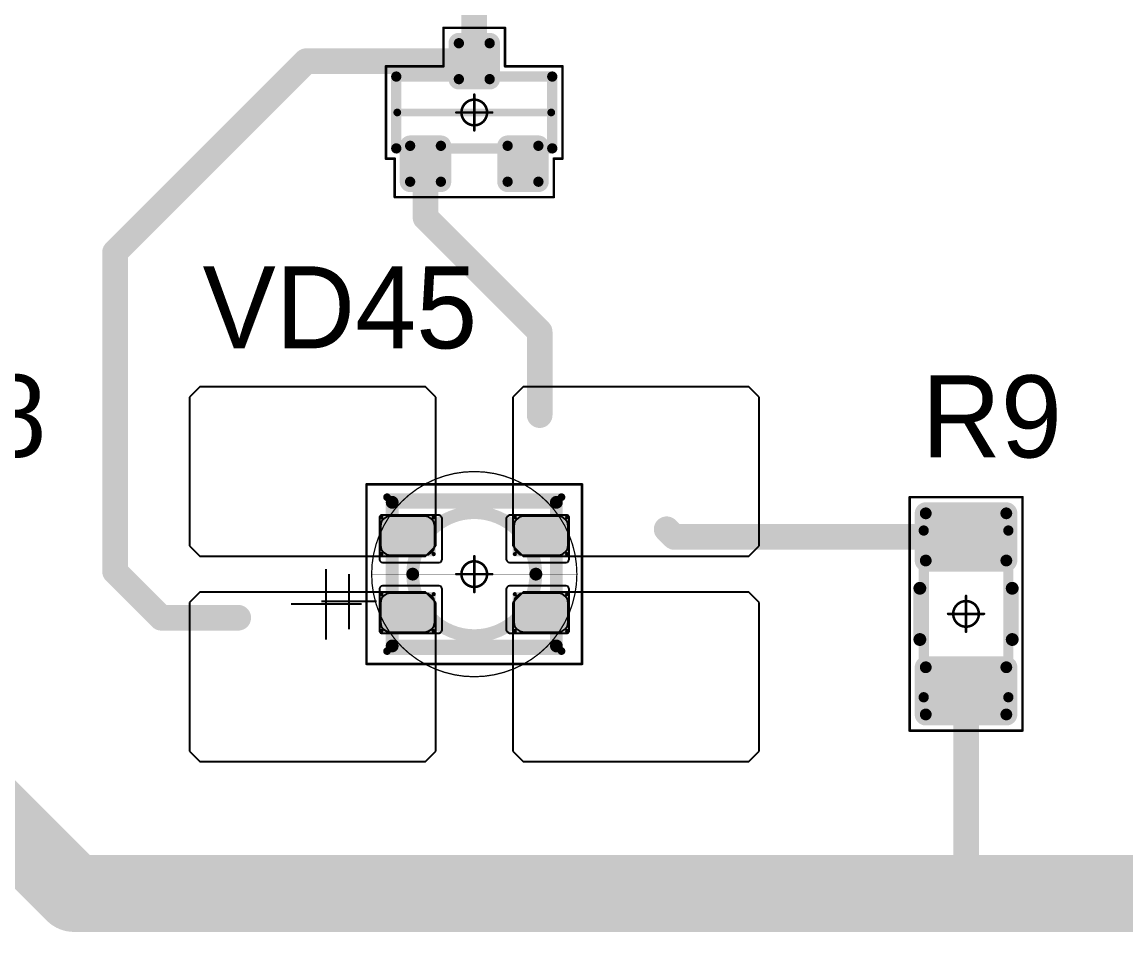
# Model space of a CAD drawing. Header units: millimetres. Extents: x 0 to 400, y 0 to 514.
# Drawn here: x 151.19 to 172.7, y 445.53 to 463.26 of the extents above; entities that cross this region are included whole.
import ezdxf

# ---------------------------------------------------------------- set-up
doc = ezdxf.new("R2010")
doc.units = ezdxf.units.MM
for name, color, linetype in [('Mechanical13', 56, 'Continuous'), ('Mechanical15', 56, 'Continuous'), ('Mechanical2', 216, 'Continuous'), ('TopLayer', 1, 'Continuous'), ('TopOverlay', 2, 'Continuous'), ('TopPaste', 8, 'Continuous'), ('TopSolder', 216, 'Continuous')]:
    doc.layers.add(name, color=color, linetype=linetype)

# ---------------------------------------------------------------- blocks, each defined once
blk = doc.blocks.new('SOT23_137')
at = {"layer": 'Mechanical13', "const_width": 0.2}
for points in [[(-0.7, 1.52), (0.7, 1.52)], [(-0.7, 1.52), (-0.7, -1.52)], [(0.7, 1.52), (0.7, -1.52)], [(-0.7, -1.52), (0.7, -1.52)]]:
    blk.add_lwpolyline(points, dxfattribs=at)
at = {"layer": 'Mechanical13', "const_width": 0.1}
for points in [[(-0.75, 1.52, 1), (-0.65, 1.52, 1)], [(-0.75, 1.52, 1), (-0.65, 1.52, 1)], [(0.65, 1.52, 1), (0.75, 1.52, 1)], [(0.65, 1.52, 1), (0.75, 1.52, 1)], [(-0.75, -1.52, 1), (-0.65, -1.52, 1)], [(-0.75, -1.52, 1), (-0.65, -1.52, 1)], [(0.65, -1.52, 1), (0.75, -1.52, 1)], [(0.65, -1.52, 1), (0.75, -1.52, 1)]]:
    blk.add_lwpolyline(points, format="xyb", close=True, dxfattribs=at)
at = {"layer": 'Mechanical15', "const_width": 0.05}
for points in [[(-0.9, 1.72), (-0.9, 1.55)], [(-0.9, 1.72), (0.9, 1.72)], [(0.9, 1.72), (0.9, 0.6)], [(-1.65, 1.55), (-1.65, -1.55)], [(-1.65, 1.55), (-0.9, 1.55)], [(0.9, 0.6), (1.65, 0.6)], [(1.65, 0.6), (1.65, -0.6)], [(0, 0.35), (0, -0.35)], [(-0.35, 0), (0.35, 0)], [(0.9, -0.6), (1.65, -0.6)], [(0.9, -0.6), (0.9, -1.72)], [(-1.65, -1.55), (-0.9, -1.55)], [(-0.9, -1.55), (-0.9, -1.72)], [(-0.9, -1.72), (0.9, -1.72)]]:
    blk.add_lwpolyline(points, dxfattribs=at)
at = {"layer": 'Mechanical15'}
for points, const_width in [([(-0.913, 1.72, 1), (-0.888, 1.72, 1)], 0.025), ([(-0.913, 1.72, 1), (-0.888, 1.72, 1)], 0.025), ([(0.888, 1.72, 1), (0.913, 1.72, 1)], 0.025), ([(0.888, 1.72, 1), (0.913, 1.72, 1)], 0.025), ([(-1.662, 1.55, 1), (-1.637, 1.55, 1)], 0.025), ([(-1.662, 1.55, 1), (-1.637, 1.55, 1)], 0.025), ([(-0.913, 1.55, 1), (-0.888, 1.55, 1)], 0.025), ([(-0.913, 1.55, 1), (-0.888, 1.55, 1)], 0.025), ([(0.888, 0.6, 1), (0.913, 0.6, 1)], 0.025), ([(0.888, 0.6, 1), (0.913, 0.6, 1)], 0.025), ([(1.637, 0.6, 1), (1.662, 0.6, 1)], 0.025), ([(1.637, 0.6, 1), (1.662, 0.6, 1)], 0.025), ([(0.25, 0, 1), (-0.25, 0, 1)], 0.05), ([(-0.012, 0.35, 1), (0.012, 0.35, 1)], 0.025), ([(-0.362, 0, 1), (-0.337, 0, 1)], 0.025), ([(-0.262, 0, 1), (-0.238, 0, 1)], 0.025), ([(0.238, 0, 1), (0.262, 0, 1)], 0.025), ([(0.337, 0, 1), (0.362, 0, 1)], 0.025), ([(-0.012, -0.35, 1), (0.012, -0.35, 1)], 0.025), ([(0.888, -0.6, 1), (0.913, -0.6, 1)], 0.025), ([(0.888, -0.6, 1), (0.913, -0.6, 1)], 0.025), ([(1.637, -0.6, 1), (1.662, -0.6, 1)], 0.025), ([(1.637, -0.6, 1), (1.662, -0.6, 1)], 0.025), ([(-1.662, -1.55, 1), (-1.637, -1.55, 1)], 0.025), ([(-1.662, -1.55, 1), (-1.637, -1.55, 1)], 0.025), ([(-0.913, -1.55, 1), (-0.888, -1.55, 1)], 0.025), ([(-0.913, -1.55, 1), (-0.888, -1.55, 1)], 0.025), ([(-0.913, -1.72, 1), (-0.888, -1.72, 1)], 0.025), ([(-0.913, -1.72, 1), (-0.888, -1.72, 1)], 0.025), ([(0.888, -1.72, 1), (0.913, -1.72, 1)], 0.025), ([(0.888, -1.72, 1), (0.913, -1.72, 1)], 0.025)]:
    blk.add_lwpolyline(points, format="xyb", close=True, dxfattribs=dict(at, const_width=const_width))
at = {"layer": 'TopLayer', "const_width": 0.1}
for points in [[(-1.4, 1.25, 1), (-1.3, 1.25, 1)], [(-0.7, 1.25, 1), (-0.6, 1.25, 1)], [(-1.4, 0.65, 1), (-1.3, 0.65, 1)], [(-0.7, 0.65, 1), (-0.6, 0.65, 1)], [(0.6, 0.3, 1), (0.7, 0.3, 1)], [(1.3, 0.3, 1), (1.4, 0.3, 1)], [(0.6, -0.3, 1), (0.7, -0.3, 1)], [(1.3, -0.3, 1), (1.4, -0.3, 1)], [(-1.4, -0.65, 1), (-1.3, -0.65, 1)], [(-0.7, -0.65, 1), (-0.6, -0.65, 1)], [(-1.4, -1.25, 1), (-1.3, -1.25, 1)], [(-0.7, -1.25, 1), (-0.6, -1.25, 1)]]:
    blk.add_lwpolyline(points, format="xyb", close=True, dxfattribs=at)
at = {"layer": 'TopLayer'}
for points in [[(-1.35, 1.35), (-1.35, 0.55), (-0.65, 1.35), (-0.65, 0.55)], [(-1.45, 1.25), (-1.45, 0.65), (-0.55, 1.25), (-0.55, 0.65)], [(0.55, 0.3), (0.55, -0.3), (1.45, 0.3), (1.45, -0.3)], [(0.65, 0.4), (0.65, -0.4), (1.35, 0.4), (1.35, -0.4)], [(-1.35, -0.55), (-1.35, -1.35), (-0.65, -0.55), (-0.65, -1.35)], [(-1.45, -0.65), (-1.45, -1.25), (-0.55, -0.65), (-0.55, -1.25)]]:
    blk.add_solid(points, dxfattribs=at)
at = {"layer": 'TopOverlay', "const_width": 0.15}
blk.add_lwpolyline([(0, 1.5), (0, -1.5)], dxfattribs=at)
at = {"layer": 'TopOverlay', "const_width": 0.075}
for points in [[(-0.038, 1.5, 1), (0.038, 1.5, 1)], [(-0.038, -1.5, 1), (0.038, -1.5, 1)]]:
    blk.add_lwpolyline(points, format="xyb", close=True, dxfattribs=at)
at = {"layer": 'TopPaste', "const_width": 0.075}
for points in [[(-1.387, 1.25, 1), (-1.313, 1.25, 1)], [(-0.687, 1.25, 1), (-0.613, 1.25, 1)], [(-1.387, 0.65, 1), (-1.313, 0.65, 1)], [(-0.687, 0.65, 1), (-0.613, 0.65, 1)], [(0.613, 0.3, 1), (0.687, 0.3, 1)], [(1.313, 0.3, 1), (1.387, 0.3, 1)], [(0.613, -0.3, 1), (0.687, -0.3, 1)], [(1.313, -0.3, 1), (1.387, -0.3, 1)], [(-1.387, -0.65, 1), (-1.313, -0.65, 1)], [(-0.687, -0.65, 1), (-0.613, -0.65, 1)], [(-1.387, -1.25, 1), (-1.313, -1.25, 1)], [(-0.687, -1.25, 1), (-0.613, -1.25, 1)]]:
    blk.add_lwpolyline(points, format="xyb", close=True, dxfattribs=at)
at = {"layer": 'TopPaste'}
for points in [[(-1.35, 1.325), (-1.35, 0.575), (-0.65, 1.325), (-0.65, 0.575)], [(-1.425, 1.25), (-1.425, 0.65), (-0.575, 1.25), (-0.575, 0.65)], [(0.575, 0.3), (0.575, -0.3), (1.425, 0.3), (1.425, -0.3)], [(0.65, 0.375), (0.65, -0.375), (1.35, 0.375), (1.35, -0.375)], [(-1.35, -0.575), (-1.35, -1.325), (-0.65, -0.575), (-0.65, -1.325)], [(-1.425, -0.65), (-1.425, -1.25), (-0.575, -0.65), (-0.575, -1.25)]]:
    blk.add_solid(points, dxfattribs=at)
at = {"layer": 'TopSolder', "const_width": 0.202}
for points in [[(-1.451, 1.25, 1), (-1.249, 1.25, 1)], [(-0.751, 1.25, 1), (-0.549, 1.25, 1)], [(-1.451, 0.65, 1), (-1.249, 0.65, 1)], [(-0.751, 0.65, 1), (-0.549, 0.65, 1)], [(0.549, 0.3, 1), (0.751, 0.3, 1)], [(1.249, 0.3, 1), (1.451, 0.3, 1)], [(0.549, -0.3, 1), (0.751, -0.3, 1)], [(1.249, -0.3, 1), (1.451, -0.3, 1)], [(-1.451, -0.65, 1), (-1.249, -0.65, 1)], [(-0.751, -0.65, 1), (-0.549, -0.65, 1)], [(-1.451, -1.25, 1), (-1.249, -1.25, 1)], [(-0.751, -1.25, 1), (-0.549, -1.25, 1)]]:
    blk.add_lwpolyline(points, format="xyb", close=True, dxfattribs=at)
at = {"layer": 'TopSolder'}
for points in [[(-1.35, 1.452), (-1.35, 0.448), (-0.65, 1.452), (-0.65, 0.448)], [(-1.552, 1.25), (-1.552, 0.65), (-0.448, 1.25), (-0.448, 0.65)], [(0.65, 0.502), (0.65, -0.502), (1.35, 0.502), (1.35, -0.502)], [(0.448, 0.3), (0.448, -0.3), (1.552, 0.3), (1.552, -0.3)], [(-1.35, -0.448), (-1.35, -1.452), (-0.65, -0.448), (-0.65, -1.452)], [(-1.552, -0.65), (-1.552, -1.25), (-0.448, -0.65), (-0.448, -1.25)]]:
    blk.add_solid(points, dxfattribs=at)
blk = doc.blocks.new('E65F_310')
at = {"layer": 'Mechanical13'}
for p, q in [((2.441, 1.071), (2.441, 0)), ((1.905, 0.536), (2.976, 0.536))]:
    blk.add_line(p, q, dxfattribs=at)
at = {"layer": 'Mechanical13', "const_width": 0.25}
for points in [[(-1.6, 1.4), (-1.6, -1.4)], [(1.6, 1.4), (-1.6, 1.4)], [(1.6, 1.4), (1.6, -1.4)], [(1.6, -1.4), (-1.6, -1.4)]]:
    blk.add_lwpolyline(points, dxfattribs=at)
at = {"layer": 'Mechanical13'}
for points, const_width in [([(-1.663, 1.4, 1), (-1.538, 1.4, 1)], 0.125), ([(-1.663, 1.4, 1), (-1.538, 1.4, 1)], 0.125), ([(1.537, 1.4, 1), (1.662, 1.4, 1)], 0.125), ([(1.537, 1.4, 1), (1.662, 1.4, 1)], 0.125), ([(1.2, 0, 1), (-1.2, 0, 1)], 0.25), ([(-1.263, 0, 1), (-1.138, 0, 1)], 0.125), ([(1.137, 0, 1), (1.262, 0, 1)], 0.125), ([(-1.663, -1.4, 1), (-1.538, -1.4, 1)], 0.125), ([(-1.663, -1.4, 1), (-1.538, -1.4, 1)], 0.125), ([(1.537, -1.4, 1), (1.662, -1.4, 1)], 0.125), ([(1.537, -1.4, 1), (1.662, -1.4, 1)], 0.125)]:
    blk.add_lwpolyline(points, format="xyb", close=True, dxfattribs=dict(at, const_width=const_width))
at = {"layer": 'Mechanical15', "const_width": 0.05}
for points in [[(2.1, 1.75), (-2.1, 1.75)], [(-2.1, 1.75), (-2.1, -1.75)], [(2.1, 1.75), (2.1, -1.75)], [(0, 0.35), (0, -0.35)], [(0, 0.35), (0, -0.35)], [(0.35, 0), (-0.35, 0)], [(0.35, 0), (-0.35, 0)], [(2.1, -1.75), (-2.1, -1.75)]]:
    blk.add_lwpolyline(points, dxfattribs=at)
at = {"layer": 'Mechanical15'}
for points, const_width in [([(-2.113, 1.75, 1), (-2.088, 1.75, 1)], 0.025), ([(-2.113, 1.75, 1), (-2.088, 1.75, 1)], 0.025), ([(2.087, 1.75, 1), (2.112, 1.75, 1)], 0.025), ([(2.087, 1.75, 1), (2.112, 1.75, 1)], 0.025), ([(0.25, 0, 1), (-0.25, 0, 1)], 0.05), ([(0.25, 0, 1), (-0.25, 0, 1)], 0.05), ([(-0.013, 0.35, 1), (0.012, 0.35, 1)], 0.025), ([(-0.013, 0.35, 1), (0.012, 0.35, 1)], 0.025), ([(-0.363, 0, 1), (-0.338, 0, 1)], 0.025), ([(-0.363, 0, 1), (-0.338, 0, 1)], 0.025), ([(-0.263, 0, 1), (-0.238, 0, 1)], 0.025), ([(-0.263, 0, 1), (-0.238, 0, 1)], 0.025), ([(0.237, 0, 1), (0.262, 0, 1)], 0.025), ([(0.237, 0, 1), (0.262, 0, 1)], 0.025), ([(0.337, 0, 1), (0.362, 0, 1)], 0.025), ([(0.337, 0, 1), (0.362, 0, 1)], 0.025), ([(-0.013, -0.35, 1), (0.012, -0.35, 1)], 0.025), ([(-0.013, -0.35, 1), (0.012, -0.35, 1)], 0.025), ([(-2.113, -1.75, 1), (-2.088, -1.75, 1)], 0.025), ([(-2.113, -1.75, 1), (-2.088, -1.75, 1)], 0.025), ([(2.087, -1.75, 1), (2.112, -1.75, 1)], 0.025), ([(2.087, -1.75, 1), (2.112, -1.75, 1)], 0.025)]:
    blk.add_lwpolyline(points, format="xyb", close=True, dxfattribs=dict(at, const_width=const_width))
at = {"layer": 'TopLayer'}
for p, q in [((-5.35, 3.65), (-5.55, 3.45)), ((-5.55, 3.45), (-5.55, 3.45)), ((-5.55, 3.45), (-5.55, 0.55)), ((-0.95, 3.65), (-5.35, 3.65)), ((-5.35, 3.65), (-5.35, 3.65)), ((-0.75, 3.45), (-0.95, 3.65)), ((-0.75, 0.55), (-0.75, 3.45)), ((0.95, 3.65), (0.75, 3.45)), ((0.75, 3.45), (0.75, 3.45)), ((0.75, 3.45), (0.75, 0.55)), ((5.35, 3.65), (0.95, 3.65)), ((0.95, 3.65), (0.95, 3.65)), ((5.55, 3.45), (5.35, 3.65)), ((5.55, 0.55), (5.55, 3.45)), ((-5.55, 0.55), (-5.35, 0.35)), ((-0.95, 0.35), (-0.75, 0.55)), ((0.75, 0.55), (0.95, 0.35)), ((5.35, 0.35), (5.55, 0.55)), ((-5.35, 0.35), (-0.95, 0.35)), ((0.95, 0.35), (5.35, 0.35)), ((-5.35, -0.35), (-5.55, -0.55)), ((-0.95, -0.35), (-5.35, -0.35)), ((-5.35, -0.35), (-5.35, -0.35)), ((-0.75, -0.55), (-0.95, -0.35)), ((0.95, -0.35), (0.75, -0.55)), ((5.35, -0.35), (0.95, -0.35)), ((0.95, -0.35), (0.95, -0.35)), ((5.55, -0.55), (5.35, -0.35)), ((-5.55, -0.55), (-5.55, -0.55)), ((-5.55, -0.55), (-5.55, -3.45)), ((-0.75, -3.45), (-0.75, -0.55)), ((0.75, -0.55), (0.75, -0.55)), ((0.75, -0.55), (0.75, -3.45)), ((5.55, -3.45), (5.55, -0.55)), ((-5.55, -3.45), (-5.35, -3.65)), ((-5.35, -3.65), (-0.95, -3.65)), ((-0.95, -3.65), (-0.75, -3.45)), ((0.75, -3.45), (0.95, -3.65)), ((0.95, -3.65), (5.35, -3.65)), ((5.35, -3.65), (5.55, -3.45))]:
    blk.add_line(p, q, dxfattribs=at)
at = {"layer": 'TopLayer', "const_width": 0.04}
for points in [[(-1.83, 1.11, 1), (-1.79, 1.11, 1)], [(-0.81, 1.11, 1), (-0.77, 1.11, 1)], [(0.77, 1.11, 1), (0.81, 1.11, 1)], [(1.79, 1.11, 1), (1.83, 1.11, 1)], [(-1.83, 0.39, 1), (-1.79, 0.39, 1)], [(-0.81, 0.39, 1), (-0.77, 0.39, 1)], [(0.77, 0.39, 1), (0.81, 0.39, 1)], [(1.79, 0.39, 1), (1.83, 0.39, 1)], [(-1.83, -0.39, 1), (-1.79, -0.39, 1)], [(-0.81, -0.39, 1), (-0.77, -0.39, 1)], [(0.77, -0.39, 1), (0.81, -0.39, 1)], [(1.79, -0.39, 1), (1.83, -0.39, 1)], [(-1.83, -1.11, 1), (-1.79, -1.11, 1)], [(-0.81, -1.11, 1), (-0.77, -1.11, 1)], [(0.77, -1.11, 1), (0.81, -1.11, 1)], [(1.79, -1.11, 1), (1.83, -1.11, 1)]]:
    blk.add_lwpolyline(points, format="xyb", close=True, dxfattribs=at)
at = {"layer": 'TopLayer'}
for points in [[(-1.85, 1.11), (-1.85, 0.39), (-0.75, 1.11), (-0.75, 0.39)], [(-1.81, 1.15), (-1.81, 0.35), (-0.79, 1.15), (-0.79, 0.35)], [(0.75, 1.11), (0.75, 0.39), (1.85, 1.11), (1.85, 0.39)], [(0.79, 1.15), (0.79, 0.35), (1.81, 1.15), (1.81, 0.35)], [(-1.85, -0.39), (-1.85, -1.11), (-0.75, -0.39), (-0.75, -1.11)], [(-1.81, -0.35), (-1.81, -1.15), (-0.79, -0.35), (-0.79, -1.15)], [(0.75, -0.39), (0.75, -1.11), (1.85, -0.39), (1.85, -1.11)], [(0.79, -0.35), (0.79, -1.15), (1.81, -0.35), (1.81, -1.15)]]:
    blk.add_solid(points, dxfattribs=at)
at = {"layer": 'TopOverlay'}
for p, q in [((2.886, 1.271), (2.886, -0.1)), ((2.2, 0.586), (3.571, 0.586))]:
    blk.add_line(p, q, dxfattribs=at)
at = {"layer": 'TopOverlay', "const_width": 0.15}
for points in [[(1.7, 1.5), (-1.7, 1.5)], [(1.7, -1.5), (-1.7, -1.5)]]:
    blk.add_lwpolyline(points, dxfattribs=at)
at = {"layer": 'TopOverlay', "const_width": 0.075}
for points in [[(-1.738, 1.5, 1), (-1.663, 1.5, 1)], [(1.662, 1.5, 1), (1.737, 1.5, 1)], [(-1.738, -1.5, 1), (-1.663, -1.5, 1)], [(1.662, -1.5, 1), (1.737, -1.5, 1)]]:
    blk.add_lwpolyline(points, format="xyb", close=True, dxfattribs=at)
at = {"layer": 'TopPaste'}
for p, q in [((-1.711, 1.114), (-1.773, 1.073)), ((-1.638, 1.129), (-1.711, 1.114)), ((-0.963, 1.129), (-1.638, 1.129)), ((-0.889, 1.114), (-0.963, 1.129)), ((-0.827, 1.073), (-0.889, 1.114)), ((0.889, 1.114), (0.827, 1.073)), ((0.962, 1.129), (0.889, 1.114)), ((1.637, 1.129), (0.962, 1.129)), ((1.711, 1.114), (1.637, 1.129)), ((1.773, 1.073), (1.711, 1.114)), ((-1.814, 1.011), (-1.829, 0.938)), ((-1.829, 0.938), (-1.829, 0.563)), ((-1.773, 1.073), (-1.814, 1.011)), ((-0.786, 1.011), (-0.827, 1.073)), ((-0.771, 0.938), (-0.786, 1.011)), ((-0.771, 0.563), (-0.771, 0.938)), ((0.786, 1.011), (0.771, 0.938)), ((0.771, 0.938), (0.771, 0.563)), ((0.827, 1.073), (0.786, 1.011)), ((1.814, 1.011), (1.773, 1.073)), ((1.829, 0.938), (1.814, 1.011)), ((1.829, 0.563), (1.829, 0.938)), ((-1.829, 0.563), (-1.814, 0.489)), ((-1.814, 0.489), (-1.773, 0.427)), ((-0.827, 0.427), (-0.786, 0.489)), ((-0.786, 0.489), (-0.771, 0.563)), ((0.771, 0.563), (0.786, 0.489)), ((0.786, 0.489), (0.827, 0.427)), ((1.773, 0.427), (1.814, 0.489)), ((1.814, 0.489), (1.829, 0.563)), ((-1.773, 0.427), (-1.711, 0.386)), ((-1.711, 0.386), (-1.638, 0.371)), ((-1.638, 0.371), (-0.963, 0.371)), ((-0.963, 0.371), (-0.889, 0.386)), ((-0.889, 0.386), (-0.827, 0.427)), ((0.827, 0.427), (0.889, 0.386)), ((0.889, 0.386), (0.962, 0.371)), ((0.962, 0.371), (1.637, 0.371)), ((1.637, 0.371), (1.711, 0.386)), ((1.711, 0.386), (1.773, 0.427)), ((-1.773, -0.427), (-1.814, -0.489)), ((-1.711, -0.386), (-1.773, -0.427)), ((-1.638, -0.371), (-1.711, -0.386)), ((-0.963, -0.371), (-1.638, -0.371)), ((-0.889, -0.386), (-0.963, -0.371)), ((-0.827, -0.427), (-0.889, -0.386)), ((-0.786, -0.489), (-0.827, -0.427)), ((0.827, -0.427), (0.786, -0.489)), ((0.889, -0.386), (0.827, -0.427)), ((0.962, -0.371), (0.889, -0.386)), ((1.637, -0.371), (0.962, -0.371)), ((1.711, -0.386), (1.637, -0.371)), ((1.773, -0.427), (1.711, -0.386)), ((1.814, -0.489), (1.773, -0.427)), ((-1.814, -0.489), (-1.829, -0.563)), ((-1.829, -0.563), (-1.829, -0.938)), ((-0.771, -0.563), (-0.786, -0.489)), ((-0.771, -0.938), (-0.771, -0.563)), ((0.786, -0.489), (0.771, -0.563)), ((0.771, -0.563), (0.771, -0.938)), ((1.829, -0.563), (1.814, -0.489)), ((1.829, -0.938), (1.829, -0.563)), ((-1.829, -0.938), (-1.814, -1.011)), ((-1.814, -1.011), (-1.773, -1.073)), ((-1.773, -1.073), (-1.711, -1.114)), ((-0.889, -1.114), (-0.827, -1.073)), ((-0.827, -1.073), (-0.786, -1.011)), ((-0.786, -1.011), (-0.771, -0.938)), ((0.771, -0.938), (0.786, -1.011)), ((0.786, -1.011), (0.827, -1.073)), ((0.827, -1.073), (0.889, -1.114)), ((1.711, -1.114), (1.773, -1.073)), ((1.773, -1.073), (1.814, -1.011)), ((1.814, -1.011), (1.829, -0.938)), ((-1.711, -1.114), (-1.638, -1.129)), ((-1.638, -1.129), (-0.963, -1.129)), ((-0.963, -1.129), (-0.889, -1.114)), ((0.889, -1.114), (0.962, -1.129)), ((0.962, -1.129), (1.637, -1.129)), ((1.637, -1.129), (1.711, -1.114))]:
    blk.add_line(p, q, dxfattribs=at)
at = {"layer": 'TopSolder'}
for p, q in [((-1.842, 1.129), (-1.85, 1.111)), ((-1.85, 1.111), (-1.85, 1.101)), ((-1.85, 1.101), (-1.85, 1.101)), ((-1.85, 1.101), (-1.85, 0.301)), ((-1.828, 1.143), (-1.842, 1.129)), ((-1.81, 1.151), (-1.828, 1.143)), ((-1.8, 1.151), (-1.81, 1.151)), ((-0.7, 1.151), (-1.8, 1.151)), ((-0.685, 1.151), (-0.7, 1.151)), ((-0.7, 1.151), (-0.7, 1.151)), ((-0.658, 1.139), (-0.685, 1.151)), ((-0.636, 1.118), (-0.658, 1.139)), ((-0.625, 1.09), (-0.636, 1.118)), ((-0.625, 1.076), (-0.625, 1.09)), ((0.636, 1.118), (0.625, 1.09)), ((0.625, 1.09), (0.625, 1.076)), ((0.657, 1.139), (0.636, 1.118)), ((0.685, 1.151), (0.657, 1.139)), ((0.7, 1.151), (0.685, 1.151)), ((1.8, 1.151), (0.7, 1.151)), ((1.81, 1.151), (1.8, 1.151)), ((1.8, 1.151), (1.8, 1.151)), ((1.828, 1.143), (1.81, 1.151)), ((1.842, 1.129), (1.828, 1.143)), ((1.85, 1.111), (1.842, 1.129)), ((1.85, 1.101), (1.85, 1.111)), ((1.85, 0.301), (1.85, 1.101)), ((-0.625, 0.301), (-0.625, 1.076)), ((0.625, 1.076), (0.625, 1.076)), ((0.625, 1.076), (0.625, 0.301)), ((-1.85, 0.301), (-1.85, 0.286)), ((-1.85, 0.286), (-1.839, 0.258)), ((-1.839, 0.258), (-1.818, 0.237)), ((-1.818, 0.237), (-1.79, 0.226)), ((-1.79, 0.226), (-1.775, 0.226)), ((-1.775, 0.226), (-1.775, 0.226)), ((-1.775, 0.226), (-0.7, 0.226)), ((-0.7, 0.226), (-0.685, 0.226)), ((-0.685, 0.226), (-0.658, 0.237)), ((-0.658, 0.237), (-0.636, 0.258)), ((-0.636, 0.258), (-0.625, 0.286)), ((-0.625, 0.286), (-0.625, 0.301)), ((-0.625, 0.301), (-0.625, 0.301)), ((0.625, 0.301), (0.625, 0.286)), ((0.625, 0.286), (0.636, 0.258)), ((0.636, 0.258), (0.657, 0.237)), ((0.657, 0.237), (0.685, 0.226)), ((0.685, 0.226), (0.7, 0.226)), ((0.7, 0.226), (0.7, 0.226)), ((0.7, 0.226), (1.775, 0.226)), ((1.775, 0.226), (1.79, 0.226)), ((1.79, 0.226), (1.817, 0.237)), ((1.817, 0.237), (1.839, 0.258)), ((1.839, 0.258), (1.85, 0.286)), ((1.85, 0.286), (1.85, 0.301)), ((1.85, 0.301), (1.85, 0.301)), ((-1.839, -0.257), (-1.85, -0.285)), ((-1.85, -0.285), (-1.85, -0.299)), ((-1.85, -0.299), (-1.85, -0.299)), ((-1.85, -0.299), (-1.85, -1.099)), ((-1.818, -0.236), (-1.839, -0.257)), ((-1.79, -0.224), (-1.818, -0.236)), ((-1.775, -0.224), (-1.79, -0.224)), ((-0.7, -0.224), (-1.775, -0.224)), ((-0.685, -0.224), (-0.7, -0.224)), ((-0.7, -0.224), (-0.7, -0.224)), ((-0.658, -0.236), (-0.685, -0.224)), ((-0.636, -0.257), (-0.658, -0.236)), ((-0.625, -0.285), (-0.636, -0.257)), ((-0.625, -0.299), (-0.625, -0.285)), ((-0.625, -1.074), (-0.625, -0.299)), ((0.636, -0.257), (0.625, -0.285)), ((0.625, -0.285), (0.625, -0.299)), ((0.625, -0.299), (0.625, -0.299)), ((0.625, -0.299), (0.625, -1.074)), ((0.657, -0.236), (0.636, -0.257)), ((0.685, -0.224), (0.657, -0.236)), ((0.7, -0.224), (0.685, -0.224)), ((1.775, -0.224), (0.7, -0.224)), ((1.79, -0.224), (1.775, -0.224)), ((1.775, -0.224), (1.775, -0.224)), ((1.817, -0.236), (1.79, -0.224)), ((1.839, -0.257), (1.817, -0.236)), ((1.85, -0.285), (1.839, -0.257)), ((1.85, -0.299), (1.85, -0.285)), ((1.85, -1.099), (1.85, -0.299)), ((-0.625, -1.089), (-0.625, -1.074)), ((-0.625, -1.074), (-0.625, -1.074)), ((0.625, -1.074), (0.625, -1.089)), ((-1.85, -1.099), (-1.85, -1.109)), ((-1.85, -1.109), (-1.842, -1.128)), ((-1.842, -1.128), (-1.828, -1.142)), ((-1.828, -1.142), (-1.81, -1.149)), ((-1.81, -1.149), (-1.8, -1.149)), ((-1.8, -1.149), (-0.7, -1.149)), ((-1.8, -1.149), (-1.8, -1.149)), ((-0.7, -1.149), (-0.685, -1.149)), ((-0.685, -1.149), (-0.658, -1.138)), ((-0.658, -1.138), (-0.636, -1.117)), ((-0.636, -1.117), (-0.625, -1.089)), ((0.625, -1.089), (0.636, -1.117)), ((0.636, -1.117), (0.657, -1.138)), ((0.657, -1.138), (0.685, -1.149)), ((0.685, -1.149), (0.7, -1.149)), ((0.7, -1.149), (1.8, -1.149)), ((0.7, -1.149), (0.7, -1.149)), ((1.8, -1.149), (1.81, -1.149)), ((1.81, -1.149), (1.828, -1.142)), ((1.828, -1.142), (1.842, -1.128)), ((1.842, -1.128), (1.85, -1.109)), ((1.85, -1.109), (1.85, -1.099)), ((1.85, -1.099), (1.85, -1.099))]:
    blk.add_line(p, q, dxfattribs=at)
blk = doc.blocks.new('RC1206S_383')
at = {"layer": 'Mechanical13', "const_width": 0.2}
for points in [[(-1.625, -0.825), (-1.625, 0.825)], [(1.625, 0.825), (-1.625, 0.825)], [(1.625, -0.825), (1.625, 0.825)], [(1.625, -0.825), (-1.625, -0.825)]]:
    blk.add_lwpolyline(points, dxfattribs=at)
at = {"layer": 'Mechanical13', "const_width": 0.1}
for points in [[(-1.675, 0.825, 1), (-1.575, 0.825, 1)], [(-1.675, 0.825, 1), (-1.575, 0.825, 1)], [(1.575, 0.825, 1), (1.675, 0.825, 1)], [(1.575, 0.825, 1), (1.675, 0.825, 1)], [(-1.675, -0.825, 1), (-1.575, -0.825, 1)], [(-1.675, -0.825, 1), (-1.575, -0.825, 1)], [(1.575, -0.825, 1), (1.675, -0.825, 1)], [(1.575, -0.825, 1), (1.675, -0.825, 1)]]:
    blk.add_lwpolyline(points, format="xyb", close=True, dxfattribs=at)
at = {"layer": 'Mechanical15', "const_width": 0.05}
for points in [[(-2.275, -1.1), (-2.275, 1.1)], [(2.275, 1.1), (-2.275, 1.1)], [(2.275, -1.1), (2.275, 1.1)], [(0, -0.35), (0, 0.35)], [(0.35, 0), (-0.35, 0)], [(2.275, -1.1), (-2.275, -1.1)]]:
    blk.add_lwpolyline(points, dxfattribs=at)
at = {"layer": 'Mechanical15'}
for points, const_width in [([(-2.287, 1.1, 1), (-2.262, 1.1, 1)], 0.025), ([(-2.287, 1.1, 1), (-2.262, 1.1, 1)], 0.025), ([(2.262, 1.1, 1), (2.287, 1.1, 1)], 0.025), ([(2.262, 1.1, 1), (2.287, 1.1, 1)], 0.025), ([(0.25, 0, 1), (-0.25, 0, 1)], 0.05), ([(-0.012, 0.35, 1), (0.012, 0.35, 1)], 0.025), ([(-0.362, 0, 1), (-0.337, 0, 1)], 0.025), ([(-0.262, 0, 1), (-0.238, 0, 1)], 0.025), ([(0.238, 0, 1), (0.262, 0, 1)], 0.025), ([(0.337, 0, 1), (0.362, 0, 1)], 0.025), ([(-0.012, -0.35, 1), (0.012, -0.35, 1)], 0.025), ([(-2.287, -1.1, 1), (-2.262, -1.1, 1)], 0.025), ([(-2.287, -1.1, 1), (-2.262, -1.1, 1)], 0.025), ([(2.262, -1.1, 1), (2.287, -1.1, 1)], 0.025), ([(2.262, -1.1, 1), (2.287, -1.1, 1)], 0.025)]:
    blk.add_lwpolyline(points, format="xyb", close=True, dxfattribs=dict(at, const_width=const_width))
at = {"layer": 'TopLayer', "const_width": 0.115}
for points in [[(-2.018, 0.785, 1), (-1.903, 0.785, 1)], [(-1.098, 0.785, 1), (-0.983, 0.785, 1)], [(0.983, 0.785, 1), (1.098, 0.785, 1)], [(1.903, 0.785, 1), (2.018, 0.785, 1)], [(-2.018, -0.785, 1), (-1.903, -0.785, 1)], [(-1.098, -0.785, 1), (-0.983, -0.785, 1)], [(0.983, -0.785, 1), (1.098, -0.785, 1)], [(1.903, -0.785, 1), (2.018, -0.785, 1)]]:
    blk.add_lwpolyline(points, format="xyb", close=True, dxfattribs=at)
at = {"layer": 'TopLayer'}
for points in [[(-1.96, -0.9), (-1.04, -0.9), (-1.96, 0.9), (-1.04, 0.9)], [(1.04, -0.9), (1.96, -0.9), (1.04, 0.9), (1.96, 0.9)], [(-2.075, -0.785), (-0.925, -0.785), (-2.075, 0.785), (-0.925, 0.785)], [(0.925, -0.785), (2.075, -0.785), (0.925, 0.785), (2.075, 0.785)]]:
    blk.add_solid(points, dxfattribs=at)
at = {"layer": 'TopOverlay', "const_width": 0.25}
for points in [[(0.5, 0.9), (-0.5, 0.9)], [(0.5, -0.9), (-0.5, -0.9)]]:
    blk.add_lwpolyline(points, dxfattribs=at)
at = {"layer": 'TopOverlay', "const_width": 0.125}
for points in [[(-0.562, 0.9, 1), (-0.437, 0.9, 1)], [(0.437, 0.9, 1), (0.562, 0.9, 1)], [(-0.562, -0.9, 1), (-0.437, -0.9, 1)], [(0.437, -0.9, 1), (0.562, -0.9, 1)]]:
    blk.add_lwpolyline(points, format="xyb", close=True, dxfattribs=at)
at = {"layer": 'TopPaste', "const_width": 0.09}
for points in [[(-2.005, 0.785, 1), (-1.915, 0.785, 1)], [(-1.085, 0.785, 1), (-0.995, 0.785, 1)], [(0.995, 0.785, 1), (1.085, 0.785, 1)], [(1.915, 0.785, 1), (2.005, 0.785, 1)], [(-2.005, -0.785, 1), (-1.915, -0.785, 1)], [(-1.085, -0.785, 1), (-0.995, -0.785, 1)], [(0.995, -0.785, 1), (1.085, -0.785, 1)], [(1.915, -0.785, 1), (2.005, -0.785, 1)]]:
    blk.add_lwpolyline(points, format="xyb", close=True, dxfattribs=at)
at = {"layer": 'TopPaste'}
for points in [[(-1.96, -0.875), (-1.04, -0.875), (-1.96, 0.875), (-1.04, 0.875)], [(1.04, -0.875), (1.96, -0.875), (1.04, 0.875), (1.96, 0.875)], [(-2.05, -0.785), (-0.95, -0.785), (-2.05, 0.785), (-0.95, 0.785)], [(0.95, -0.785), (2.05, -0.785), (0.95, 0.785), (2.05, 0.785)]]:
    blk.add_solid(points, dxfattribs=at)
at = {"layer": 'TopSolder', "const_width": 0.215}
for points in [[(-2.068, 0.785, 1), (-1.853, 0.785, 1)], [(-1.148, 0.785, 1), (-0.933, 0.785, 1)], [(0.933, 0.785, 1), (1.148, 0.785, 1)], [(1.853, 0.785, 1), (2.068, 0.785, 1)], [(-2.068, -0.785, 1), (-1.853, -0.785, 1)], [(-1.148, -0.785, 1), (-0.933, -0.785, 1)], [(0.933, -0.785, 1), (1.148, -0.785, 1)], [(1.853, -0.785, 1), (2.068, -0.785, 1)]]:
    blk.add_lwpolyline(points, format="xyb", close=True, dxfattribs=at)
at = {"layer": 'TopSolder'}
for points in [[(-1.96, -1), (-1.04, -1), (-1.96, 1), (-1.04, 1)], [(1.04, -1), (1.96, -1), (1.04, 1), (1.96, 1)], [(-2.175, -0.785), (-0.825, -0.785), (-2.175, 0.785), (-0.825, 0.785)], [(0.825, -0.785), (2.175, -0.785), (0.825, 0.785), (2.175, 0.785)]]:
    blk.add_solid(points, dxfattribs=at)

msp = doc.modelspace()

# ---------------------------------------------------------------- linework, layer by layer
at = {"layer": 'Mechanical2'}
for points, const_width in [([(162, 452.5, 1), (158, 452.5, 1)], 0.0254), ([(160, 454.5, 1), (160, 454.5, 1)], 0.0005), ([(157.994, 452.5, 1), (158.006, 452.5, 1)], 0.0127), ([(158, 452.5, 1), (158, 452.5, 1)], 0.0005), ([(161.994, 452.5, 1), (162.006, 452.5, 1)], 0.0127), ([(162, 452.5, 1), (162, 452.5, 1)], 0.0005), ([(160, 450.5, 1), (160, 450.5, 1)], 0.0005)]:
    msp.add_lwpolyline(points, format="xyb", close=True, dxfattribs=dict(at, const_width=const_width))
at = {"layer": 'Mechanical2', "const_width": 0.001}
for points in [[(160, 450.5), (160, 454.5)], [(158, 452.5), (162, 452.5)]]:
    msp.add_lwpolyline(points, dxfattribs=at)
at = {"layer": 'TopLayer'}
for points, const_width in [([(160, 462.5), (160, 463.6)], 0.5), ([(153, 458.775), (156.725, 462.5)], 0.5), ([(156.725, 462.5), (160, 462.5)], 0.5), ([(159.05, 459.45), (159.05, 460.5)], 0.5), ([(159.05, 459.45), (161.275, 457.225)], 0.5), ([(153, 452.55), (153, 458.775)], 0.5), ([(161.275, 455.6), (161.275, 457.225)], 0.5), ([(163.75, 453.375), (163.9, 453.225)], 0.5), ([(163.9, 453.225), (169.584, 453.225)], 0.5), ([(153, 452.55), (153.9, 451.65)], 0.5), ([(153.9, 451.65), (155.4, 451.65)], 0.5), ([(169.584, 446.309), (169.584, 450.225)], 0.5), ([(149.775, 448.7), (152.2, 446.275)], 1.5), ([(152.2, 446.275), (169.55, 446.275)], 1.5), ([(169.55, 446.275), (190.05, 446.275)], 1.5), ([(169.55, 446.275), (169.584, 446.309)], 0.5)]:
    msp.add_lwpolyline(points, dxfattribs=dict(at, const_width=const_width))
for points, const_width in [([(156.6, 462.5, 1), (156.85, 462.5, 1)], 0.25), ([(156.6, 462.5, 1), (156.85, 462.5, 1)], 0.25), ([(159.875, 462.5, 1), (160.125, 462.5, 1)], 0.25), ([(159.875, 462.5, 1), (160.125, 462.5, 1)], 0.25), ([(158.925, 460.5, 1), (159.175, 460.5, 1)], 0.25), ([(158.925, 459.45, 1), (159.175, 459.45, 1)], 0.25), ([(158.925, 459.45, 1), (159.175, 459.45, 1)], 0.25), ([(152.875, 458.775, 1), (153.125, 458.775, 1)], 0.25), ([(152.875, 458.775, 1), (153.125, 458.775, 1)], 0.25), ([(161.15, 457.225, 1), (161.4, 457.225, 1)], 0.25), ([(161.15, 457.225, 1), (161.4, 457.225, 1)], 0.25), ([(161.15, 455.6, 1), (161.4, 455.6, 1)], 0.25), ([(163.625, 453.375, 1), (163.875, 453.375, 1)], 0.25), ([(163.775, 453.225, 1), (164.025, 453.225, 1)], 0.25), ([(163.775, 453.225, 1), (164.025, 453.225, 1)], 0.25), ([(169.459, 453.225, 1), (169.709, 453.225, 1)], 0.25), ([(152.875, 452.55, 1), (153.125, 452.55, 1)], 0.25), ([(152.875, 452.55, 1), (153.125, 452.55, 1)], 0.25), ([(153.775, 451.65, 1), (154.025, 451.65, 1)], 0.25), ([(153.775, 451.65, 1), (154.025, 451.65, 1)], 0.25), ([(155.275, 451.65, 1), (155.525, 451.65, 1)], 0.25), ([(169.459, 450.225, 1), (169.709, 450.225, 1)], 0.25), ([(151.825, 446.275, 1), (152.575, 446.275, 1)], 0.75), ([(151.825, 446.275, 1), (152.575, 446.275, 1)], 0.75), ([(169.175, 446.275, 1), (169.925, 446.275, 1)], 0.75), ([(169.175, 446.275, 1), (169.925, 446.275, 1)], 0.75), ([(169.425, 446.275, 1), (169.675, 446.275, 1)], 0.25), ([(169.459, 446.309, 1), (169.709, 446.309, 1)], 0.25), ([(169.459, 446.309, 1), (169.709, 446.309, 1)], 0.25)]:
    msp.add_lwpolyline(points, format="xyb", close=True, dxfattribs=dict(at, const_width=const_width))

# ---------------------------------------------------------------- block references
for name, p, rotation in [('SOT23_137', (160, 461.5), 90), ('E65F_310', (160, 452.5), 180), ('RC1206S_383', (169.584, 451.725), 270)]:
    msp.add_blockref(name, p, dxfattribs=dict(rotation=rotation))

# ---------------------------------------------------------------- texts
at = {"layer": 'TopOverlay'}
for s, p in [('VD45', (154.705, 456.902)), ('R8', (148.928, 454.785)), ('R9', (168.718, 454.775))]:
    msp.add_text(s, height=1.6, dxfattribs=at).set_placement(p)

doc.saveas('drawing.dxf')
